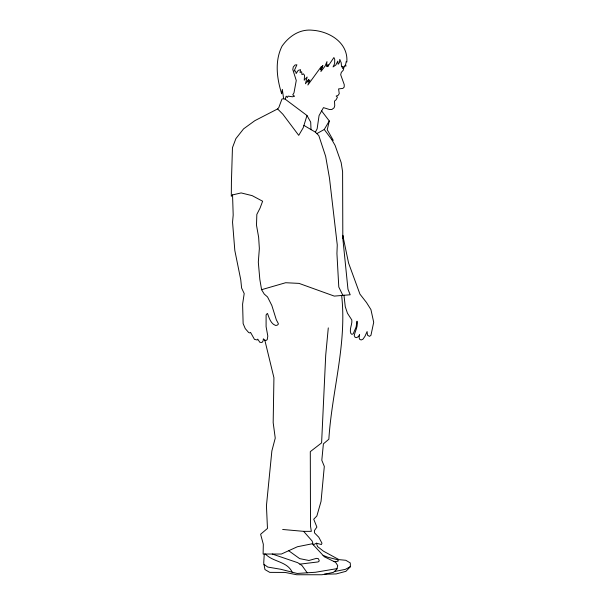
<?xml version="1.0" encoding="UTF-8"?>
<svg xmlns="http://www.w3.org/2000/svg" width="605" height="605" viewBox="0 0 605 605"><rect width="100%" height="100%" fill="white"/><g stroke="black" fill="none" stroke-linecap="round" stroke-linejoin="round"><path stroke-width="0.91" d="M328.288 327.887L325.717 355.158L321.603 442.89L310.297 451.64L310.501 526.146L311.333 531.349L303.642 531.349L282.648 529.473M264.256 554.029L263.727 562.975L264.96 569.57L269.769 572.375L285.091 572.428L296.7 574.75L321.981 574.75L333.453 572.338L336.856 569.267L337.726 565.645L335.646 562.355L324.363 556.766L312.309 543.759M344.109 66.611L343.277 70.21L341.273 72.419L340.691 74.748L344.253 84.655L344.185 87.112L342.891 88.406L338.588 88.912L339.254 93.669L337.908 95.552L336.168 96.006L337.424 97.224L336.168 99.696L334.489 101.118L334.746 105.709L334.096 107.819L331.873 109.49L329.438 109.49L323.456 107.637L319.054 115.615L317.133 128.85L315.356 132.132L318.82 135.603L325.656 156.362L329.483 178.142L337.265 244.949L336.932 253.48L338.792 287.02L342.793 295.21M329.294 120.977L327.245 129.757L333.287 140.405L331.691 139.475L324.257 129.47L329.294 120.977L321.626 110.949M277.604 108.945L278.799 107.584L281.953 99.023L283.632 98.759L285.189 99.182L306.977 115.495L303.226 127.738L298.726 135.354L282.875 114.232L277.604 108.945L254.864 120.66L243.588 128.85L235.882 138.636L232.456 147.68L231.42 181.916L231.299 196.307L232.547 194.908L241.145 192.927L252.179 195.649L262.623 201.223L260.044 208.128L256.838 214.389L256.497 225.226L258.637 237.281L259.356 248.526L258.312 262.124L259.825 279.389L261.587 289.689L264.226 294.045L267.546 296.964L271.834 305.464L276.319 319.811L278.338 323.599L278.171 324.446L276.992 325.286L275.479 325.414C270.722 323.645 269.187 318.048 267.614 313.753L267.228 313.511L266.094 314.933L266.094 326.632L267.803 336.077L267.221 339.677L266.109 340.418L264.839 340.207L263.356 338.83L263.145 340.842L262.086 342.43L259.863 342.324L257.73 339.133L257.216 339.995L254.463 339.36L250.546 332.387L249.918 332.947L248.647 332.523L245.259 328.606L243.134 323.599L242.597 304.134L244.208 293.561L241.607 288.025L240.767 279.805L234.823 250.485L232.547 222.179L233.19 215.025L232.547 194.908M285.189 99.182L286.173 96.18L287.451 97.458L288.063 96.119L292.442 96.792L294.575 96.24L292.752 94.841L293.97 92.89L296.268 80.503L292.79 69.53L293.281 66.989L295.081 64.977L296.896 64.803L294.143 70.944L295.58 71.065L296.148 73.568L298.212 70.377L300.587 69.688L300.027 72.509L301.653 71.753L301.963 74.574L303.529 73.886L304.557 75.413L304.217 80.208L307.136 77.001L305.472 83.762L308.611 79.52L307.703 82.061L309.896 79.928L307.877 85.002L321.429 66.376L320.521 69.749L322.866 65.522L320.892 71.511L325.059 66.111L326.98 61.619L326.39 66.482L328.152 64.455L327.728 66.648L333.892 57.543L334.724 59.373L334.641 63.616L333.06 66.943L335.888 64.947L337.794 61.12L338.127 64.281L339.458 62.534L339.791 59.373L341.205 62.784L341.538 66.943L342.619 66.278L342.619 68.607L345.16 65.211L345.909 66.21L345.606 64.614L346.257 61.407L346.831 62.005C348.351 42.849 329.748 31.498 312.702 30.25C299.936 28.79 289.099 36.088 282.021 46.177C274.564 61.067 276.833 78.4 281.665 93.76L282.308 89.389L283.632 98.759M316.838 133.622L324.257 129.47M348.964 567.437L350.446 566.658L350.265 562.93L345.826 560.29L338.981 559.633L323.441 551.163L317.527 546.534L316.415 543.207L313.307 544.84M261.587 289.689L285.673 282.724L299.044 283.39L334.285 296.102L350.197 294.771L347.966 289.228L342.823 238.385L342.604 171.714L341.159 162.579L335.102 145.427L331.691 139.475M334.331 571.543L345.274 569.388L350.446 566.658L345.947 571.309L336.221 573.926L324.454 574.228M299.891 564.147L318.124 561.924L319.296 560.979L318.464 558.748L316.491 558.355L308.951 560.487L299.656 558.619L288.683 550.716M337.008 568.632L315.462 572.262L297.176 573.464L280.682 569.252L267.788 567.074L263.992 564.397M333.642 561.364L336.577 561.606L338.445 560.888L337.514 559.738L327.66 557.175L323.055 555.352M316.415 543.207L321.399 544.523L321.981 543.207L318.774 537.21L314.524 532.892L314.396 530.63L316.884 527.068L313.73 519.241L316.869 515.982L321.051 501.348L324.31 466.41L321.807 460.254L323.395 443.851L328.848 439.23C331.88 391.14 347.111 343.769 341.628 295.331M272.258 554.029L297.758 562.703L302.024 565.584L307.219 572.806M303.937 125.416L315.356 132.132M265.406 554.029C273.006 562.121 287.163 561.206 292.177 572.186M303.642 531.349L312.135 541.036L312.997 543.623L297.403 546.746L281.401 554.029L263.107 554.029L263.319 544.25L260.611 534.26L267.471 528.437L266.434 505.757L271.872 450.937L275.245 438.118L273.173 422.645L273.929 377.724L264.839 340.207M306.977 115.495L310.698 122.127L311.015 129.727M343.958 295.081L345.266 306.72L347.474 313.284L351.823 319.977C352.397 324.552 349.161 328.938 350.802 333.393L351.838 334.331L353.191 333.862L356.111 326.98L357.018 321.217C358.258 326.42 355.203 330.746 354.212 335.571L355.15 337.348L356.746 337.635L358.432 336.463L359.62 334.641L359.083 337.582L359.65 339.322L361.147 339.972L362.924 339.224L364.936 336.365L367.106 331.532L367.462 335.155L369.443 336.365L370.933 335.374L373.701 322.299L370.933 309.586L366.486 302.508L359.945 294.136L348.563 263.024L342.785 235.307L342.823 238.385"/></g></svg>
